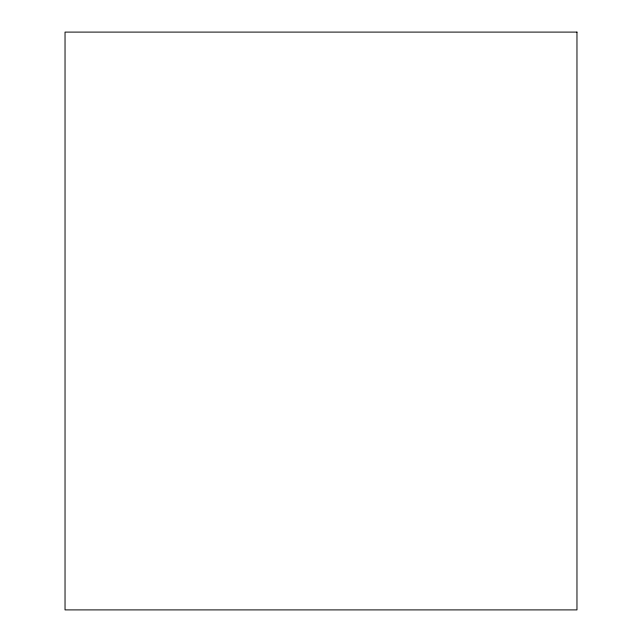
<?xml version="1.0" encoding="UTF-8"?>
<svg xmlns="http://www.w3.org/2000/svg" width="642" height="642" viewBox="0 0 642 642"><rect width="100%" height="100%" fill="white"/><g stroke="black" fill="none" stroke-linecap="round" stroke-linejoin="round"><path stroke-width="0.96" d="M576.965 32.1L65.035 32.1L65.035 609.9L576.965 609.9L576.965 32.1"/></g></svg>
